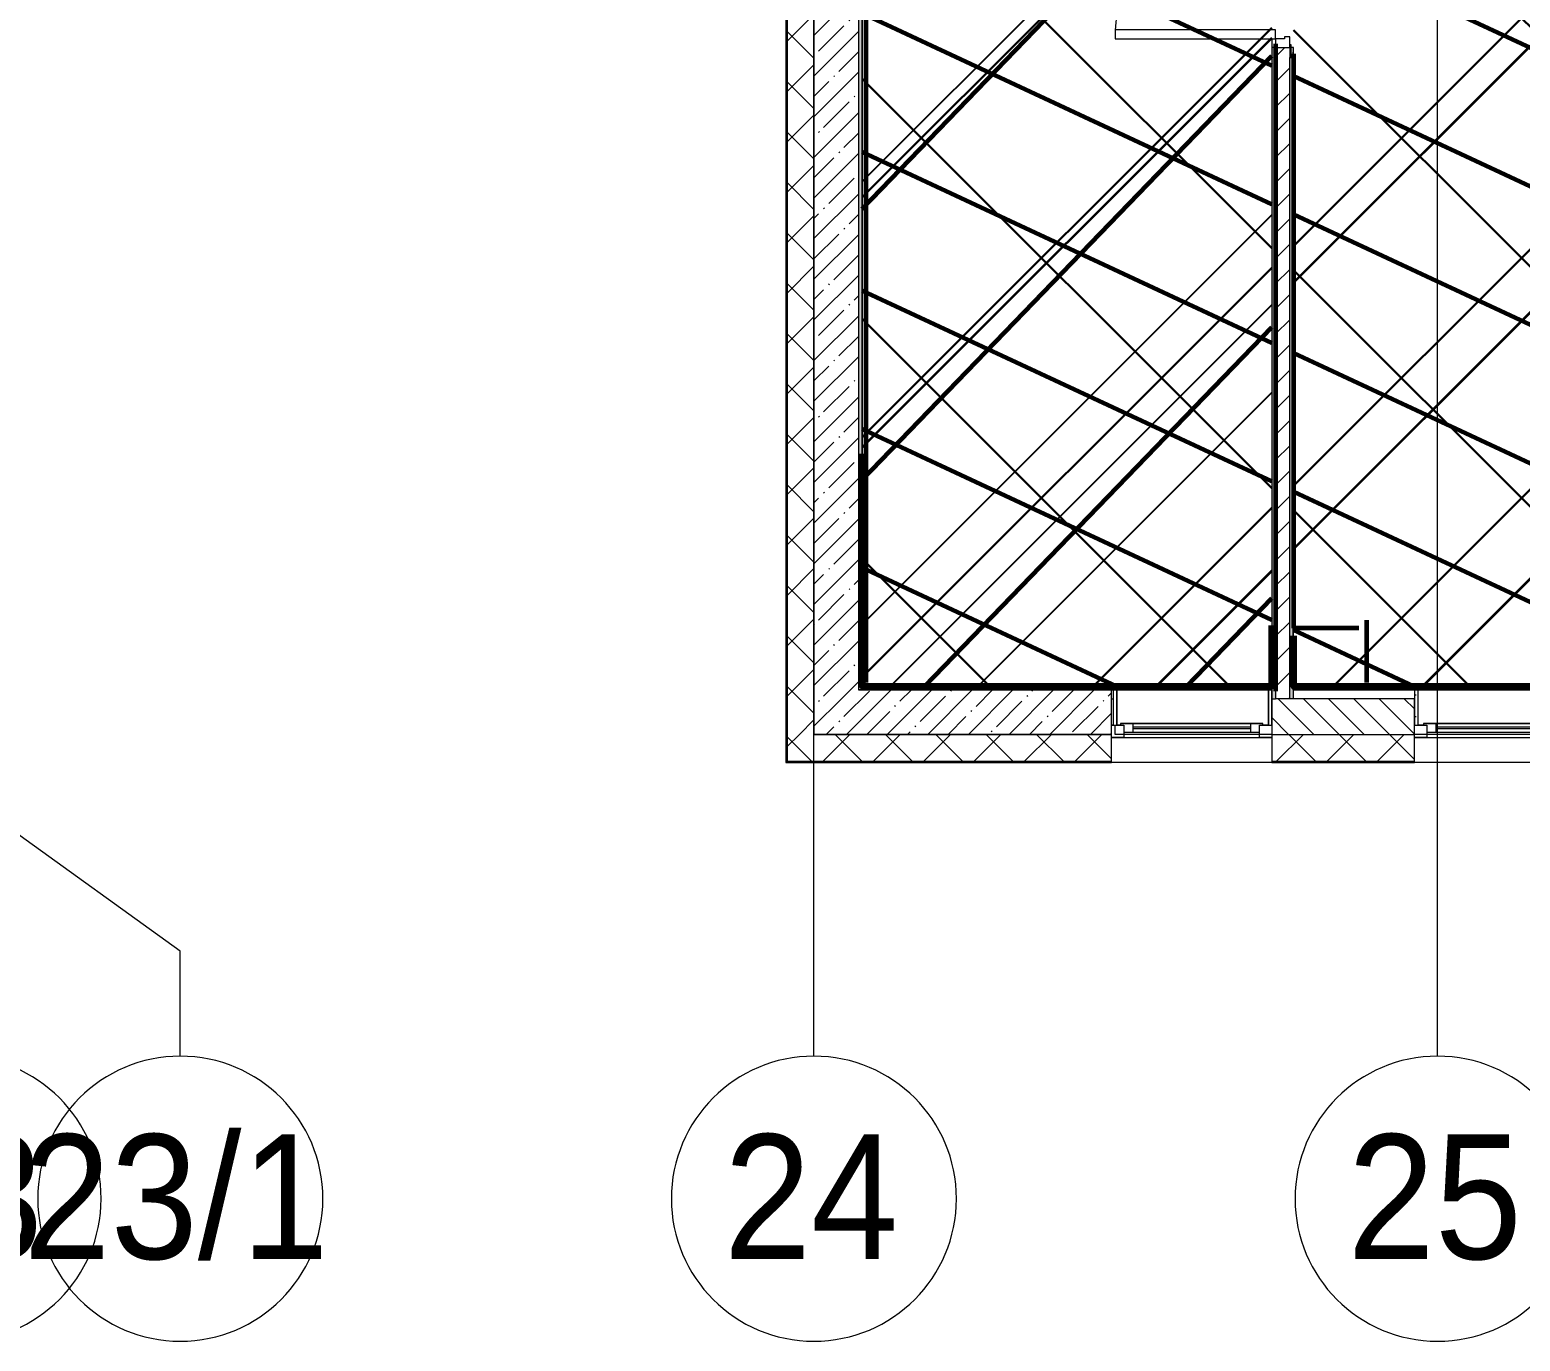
# Model space of a CAD drawing. Header units: millimetres. Extents: x -164500 to 426394, y -51911 to 102118.
# Drawn here: x 374187 to 382551, y -3506 to 3855 of the extents above; entities that cross this region are included whole.
import ezdxf

# ---------------------------------------------------------------- set-up
doc = ezdxf.new("R2010")
doc.units = ezdxf.units.MM
for name, color, linetype, lineweight in [('0) шлифовка', 5, 'Continuous', 60), ('1.4) Плинтус ПЛ-4', 6, 'Continuous', 60), ('5.2) Л-1 Линолеум', 100, 'Continuous', 30), ('7.7) Плинтус', 222, 'Continuous', 90), ('8.1) Нал пол Окт', 5, 'Continuous', 60), ('A-FLOR', 7, 'Continuous', 9), ('A-GLAZ', 7, 'Continuous', 9), ('A-GLAZ-1', 7, 'Continuous', 5), ('A-WALL', 7, 'Continuous', 5), ('I-WALL', 7, 'Continuous', 5), ('Оси', 7, 'Continuous', 9), ('Оси-1', 7, 'Continuous', 20)]:
    doc.layers.add(name, color=color, linetype=linetype, lineweight=lineweight)
for name, color, linetype in [('2) защита вин плитк', 6, 'Continuous'), ('3.1) Наливной пол', 3, 'Continuous'), ('3.2.3) Нал-ой пол 4 вып', 3, 'Continuous'), ('3.2.3) Нал-ой пол 5 вып', 5, 'Continuous')]:
    doc.layers.add(name, color=color, linetype=linetype)
for name, color, linetype, lineweight, true_color in [('A-DOOR-1', 7, 'Continuous', 5, 0xc0c0c0), ('A-DOOR-FRAM-1', 7, 'Continuous', 5, 0xc0c0c0), ('A-WALL-1', 9, 'Continuous', 5, 0x808080), ('A-WALL-FNSH-1', 9, 'Continuous', 5, 0x808080)]:
    doc.layers.add(name, color=color, linetype=linetype, lineweight=lineweight, true_color=true_color)
doc.styles.add('Arial', font='arial.ttf', dxfattribs={"width": 0.9, "height": 700})
pattern_1 = [(155, (292979.4, 11329), (-297.8825, -638.811), [])]
pattern_2 = [(45, (289227.4, 1e-08), (-141.42136, 141.42136), []), (135, (289227.4, 1e-08), (-141.42136, -141.42136), [])]
pattern_3 = [(45, (289227.4, 1e-08), (-114.04925, 114.04925), []), (45, (289341.45, 1e-08), (-114.04925, 114.04925), [201.612, -40.322, 6.706, -33.617])]
pattern_4 = [(0, (289227.4, 1e-08), (243.84, 60.96), [20.117, -162.763, 20.117, -162.763, -975.36]), (0, (289227.4, 1e-08), (243.84, 60.96), [-365.76, 20.117, -345.643, 20.117, -162.763, -426.72]), (0, (289227.4, 1e-08), (243.84, 60.96), [-914.4, 20.117, -101.803, 20.117, -284.683]), (120, (289318.84, 30.48), (-174.71291, 180.691634), [20.117, -162.763, 20.117, -162.763, -975.36]), (120, (289318.84, 30.48), (-174.71291, 180.691634), [-365.76, 20.117, -345.643, 20.117, -162.763, -426.72]), (120, (289318.84, 30.48), (-174.71291, 180.691634), [-914.4, 20.117, -101.803, 20.117, -284.683]), (240, (289349.32, 152.4), (-69.12709, -241.651634), [20.117, -162.763, 20.117, -162.763, -975.36]), (240, (289349.32, 152.4), (-69.12709, -241.651634), [-365.76, 20.117, -345.643, 20.117, -162.763, -426.72]), (240, (289349.32, 152.4), (-69.12709, -241.651634), [-914.4, 20.117, -101.803, 20.117, -284.683])]
pattern_5 = [(45, (292979.4, 11329), (-747.606, 747.606), [])]
pattern_6 = [(45, (292979.4, 11322.1), (-747.606, 747.606), [])]
pattern_7 = [(45, (292979.4, 11329), (-673.519, 673.519), []), (135, (292979.4, 11329), (-673.519, -673.519), [])]

# ---------------------------------------------------------------- blocks, each defined once
blk = doc.blocks.new('120_Окно_СКБ_1Ст - 120_Окно_СКБ_1Ст 900х2500_h_ с форточкой-V551-Объем проектирования 3 этажа')
at = {"layer": 'A-GLAZ'}
for p, q in [((-450, -127), (-450, -57)), ((-450, -57), (-380, -57)), ((-380, -57), (-380, -127)), ((380, -127), (380, -57)), ((380, -57), (450, -57)), ((450, -57), (450, -127)), ((-380, -127), (-450, -127)), ((-380, -127), (-400, -127)), ((-400, -127), (-400, -137)), ((-400, -137), (400, -137)), ((400, -137), (-400, -137)), ((380, -87), (-380, -87)), ((-380, -87), (-380, -127)), ((-330, -137), (-330, -87)), ((330, -137), (330, -87)), ((380, -127), (380, -87)), ((450, -127), (380, -127)), ((400, -127), (380, -127)), ((400, -137), (400, -127))]:
    blk.add_line(p, q, dxfattribs=at)
at = {"layer": 'A-GLAZ-1'}
for p, q in [((450, -57), (-450, -57)), ((-430, -127), (-400, -127)), ((-330, -107), (330, -107)), ((330, -117), (-330, -117)), ((400, -127), (420, -127)), ((440, -127), (450, -127))]:
    blk.add_line(p, q, dxfattribs=at)
blk = doc.blocks.new('120_Окно_СКБ_1Ст - 120_Окно_СКБ_1Ст 900х2500_h_ с форточкой-V553-Объем проектирования 3 этажа')
at = {"layer": 'A-GLAZ'}
for p, q in [((-450, -127), (-450, -57)), ((-450, -57), (-380, -57)), ((-380, -57), (-380, -127)), ((380, -127), (380, -57)), ((380, -57), (450, -57)), ((450, -57), (450, -127)), ((-380, -127), (-450, -127)), ((-380, -127), (-400, -127)), ((-400, -127), (-400, -137)), ((-400, -137), (400, -137)), ((400, -137), (-400, -137)), ((380, -87), (-380, -87)), ((-380, -87), (-380, -127)), ((-330, -137), (-330, -87)), ((330, -137), (330, -87)), ((380, -127), (380, -87)), ((450, -127), (380, -127)), ((400, -127), (380, -127)), ((400, -137), (400, -127))]:
    blk.add_line(p, q, dxfattribs=at)
at = {"layer": 'A-GLAZ-1'}
for p, q in [((450, -57), (-450, -57)), ((-430, -127), (-400, -127)), ((-330, -107), (330, -107)), ((330, -117), (-330, -117)), ((400, -127), (430, -127))]:
    blk.add_line(p, q, dxfattribs=at)
blk = doc.blocks.new('Ось сетки - D8-29747960-Объем проектирования 3 этажа')
at = {"layer": 'Оси-1'}
for start, end in [(360, 180), (180, 360)]:
    blk.add_arc((0, 0), 4, start, end, dxfattribs=at)

msp = doc.modelspace()

# ---------------------------------------------------------------- hatches: boundary and pattern name
at = {"layer": '0) шлифовка', "true_color": 0x2776bb}
h = msp.add_hatch(dxfattribs=at)
h.set_pattern_fill('ANSI31', color=152, scale=222, angle=110)
h.set_pattern_definition(pattern_1)
h.paths.add_polyline_path([(381156.402, 10379), (380612.402, 10379), (378858.402, 10379), (378858.402, 171), (381156.402, 171), (381156.402, 3755)])
h = msp.add_hatch(dxfattribs=at)
h.set_pattern_fill('ANSI31', color=152, scale=222, angle=110)
h.set_pattern_definition(pattern_1)
h.paths.add_polyline_path([(383416.402, 6599), (382637.402, 6599), (381278.402, 6599), (381278.402, 5155), (381278.402, 171), (381957.402, 171), (382857.402, 171), (384007.402, 171), (386307.402, 171), (387357.402, 171), (388257.402, 171), (389157.402, 171), (390057.402, 171), (390796.402, 171), (390796.402, 1465), (390796.402, 5159), (389937.402, 5159), (383416.402, 5159)])
at = {"layer": '2) защита вин плитк'}
h = msp.add_hatch(dxfattribs=at)
h.set_pattern_fill('ANSI31', color=256, scale=333)
h.set_pattern_definition(pattern_6)
h.paths.add_polyline_path([(381156.402, 10372.054), (380612.402, 10372.054), (378858.402, 10372.054), (378858.402, 164.054), (381156.402, 164.054), (381156.402, 3748.054)])
h = msp.add_hatch(dxfattribs=at)
h.set_pattern_fill('ANSI31', color=256, scale=333)
h.set_pattern_definition(pattern_6)
h.paths.add_polyline_path([(381156.402, 10372.054), (380612.402, 10372.054), (378858.402, 10372.054), (378858.402, 164.054), (381156.402, 164.054), (381156.402, 3748.054)])
h = msp.add_hatch(dxfattribs=at)
h.set_pattern_fill('ANSI31', color=256, scale=333)
h.set_pattern_definition(pattern_6)
h.paths.add_polyline_path([(383416.402, 6592.054), (382637.402, 6592.054), (381278.402, 6592.054), (381278.402, 5148.054), (381278.402, 164.054), (381957.402, 164.054), (382857.402, 164.054), (384007.402, 164.054), (386307.402, 164.054), (387357.402, 164.054), (388257.402, 164.054), (389157.402, 164.054), (390057.402, 164.054), (390796.402, 164.054), (390796.402, 1458.054), (390796.402, 5152.054), (389937.402, 5152.054), (383416.402, 5152.054)])
at = {"layer": '3.1) Наливной пол'}
h = msp.add_hatch(dxfattribs=at)
h.set_pattern_fill('ANSI31', color=256, scale=333)
h.set_pattern_definition(pattern_5)
h.paths.add_polyline_path([(383416.402, 6599), (382637.402, 6599), (381278.402, 6599), (381278.402, 5155), (381278.402, 171), (381957.402, 171), (382857.402, 171), (384007.402, 171), (386307.402, 171), (387357.402, 171), (388257.402, 171), (389157.402, 171), (390057.402, 171), (390796.402, 171), (390796.402, 1465), (390796.402, 5159), (389937.402, 5159), (383416.402, 5159)])
at = {"layer": '3.2.3) Нал-ой пол 4 вып'}
h = msp.add_hatch(dxfattribs=at)
h.set_pattern_fill('ANSI31', color=256, scale=333)
h.set_pattern_definition(pattern_5)
h.paths.add_polyline_path([(383416.402, 6599), (382637.402, 6599), (381278.402, 6599), (381278.402, 5155), (381278.402, 171), (381957.402, 171), (382857.402, 171), (384007.402, 171), (386307.402, 171), (387357.402, 171), (388257.402, 171), (389157.402, 171), (390057.402, 171), (390796.402, 171), (390796.402, 1465), (390796.402, 5159), (389937.402, 5159), (383416.402, 5159)])
at = {"layer": '3.2.3) Нал-ой пол 5 вып'}
h = msp.add_hatch(dxfattribs=at)
h.set_pattern_fill('ANSI34', color=256, scale=222)
h.set_pattern_definition([(45, (292979.4, 11329), (-2990.43, 2990.43), []), (45, (293976, 11329), (-2990.43, 2990.43), []), (45, (294973, 11329), (-2990.43, 2990.43), []), (45, (295970, 11329), (-2990.43, 2990.43), [])])
h.paths.add_polyline_path([(381156.402, 10379), (380612.402, 10379), (378858.402, 10379), (378858.402, 171), (381156.402, 171), (381156.402, 3755)])
at = {"layer": '5.2) Л-1 Линолеум'}
h = msp.add_hatch(dxfattribs=at)
h.set_pattern_fill('ANSI37', color=256, scale=300)
h.set_pattern_definition(pattern_7)
h.paths.add_polyline_path([(381156.402, 10372.054), (380612.402, 10372.054), (378858.402, 10372.054), (378858.402, 164.054), (381156.402, 164.054), (381156.402, 3748.054)])
h = msp.add_hatch(dxfattribs=at)
h.set_pattern_fill('ANSI37', color=256, scale=300)
h.set_pattern_definition(pattern_7)
h.paths.add_polyline_path([(383416.402, 6592.054), (382637.402, 6592.054), (381278.402, 6592.054), (381278.402, 5148.054), (381278.402, 164.054), (381957.402, 164.054), (382857.402, 164.054), (384007.402, 164.054), (386307.402, 164.054), (387357.402, 164.054), (388257.402, 164.054), (389157.402, 164.054), (390057.402, 164.054), (390796.402, 164.054), (390796.402, 1458.054), (390796.402, 5152.054), (389937.402, 5152.054), (383416.402, 5152.054)])
at = {"layer": '8.1) Нал пол Окт', "transparency": 33554687}
h = msp.add_hatch(dxfattribs=at)
h.set_pattern_fill('ANSI31', color=256, scale=333, angle=1)
h.set_pattern_definition([(46, (292979.4, 11329), (-760.54, 734.445), [])])
h.paths.add_polyline_path([(381156.402, 10379), (380612.402, 10379), (378858.402, 10379), (378858.402, 171), (381156.402, 171), (381156.402, 3755)])
at = {"layer": 'A-WALL'}
h = msp.add_hatch(dxfattribs=at)
h.set_pattern_fill('FP_24', color=256, style=0, pattern_type=2)
h.set_pattern_definition(pattern_2)
h.paths.add_polyline_path([(378587.402, -100), (378587.402, 10392), (378437.402, 10392), (378437.402, -100)])
h = msp.add_hatch(dxfattribs=at)
h.set_pattern_fill('FP_2', color=256, style=0, pattern_type=2)
h.set_pattern_definition([(135, (289227.4, 1e-08), (-70.71068, -70.71068), [])])
h.paths.add_polyline_path([(394407.402, -100), (395457.402, -100), (395457.402, 100), (394407.402, 100)])
h.paths.add_polyline_path([(399057.402, -100), (399057.402, 100), (398157.402, 100), (398157.402, -100), (398998.402, -100)])
h.paths.add_polyline_path([(399957.402, -100), (400857.402, -100), (400857.402, 100), (399957.402, 100), (399957.402, 21.033)])
h.paths.add_polyline_path([(381157.402, -100), (381957.402, -100), (381957.402, 100), (381157.402, 100), (381157.402, -48)])
h.paths.add_polyline_path([(410657.402, -100), (410657.402, 100), (410357.402, 100), (410357.402, -100)])
h.paths.add_polyline_path([(408513.092, -100), (408557.402, -100), (408557.402, 100), (408057.402, 99.115), (408057.402, -100)])
h.paths.add_polyline_path([(383757.402, -100), (384007.402, -100), (384007.402, 100), (383757.402, 100), (383757.402, -77.098)])
h.paths.add_polyline_path([(386307.402, -100), (387357.402, -100), (387357.402, 100), (386307.402, 100)])
h.paths.add_polyline_path([(390837.402, -100), (390957.402, -100), (390957.402, 100), (390057.402, 100), (390057.402, -100), (390797.402, -100)])
h.paths.add_polyline_path([(405207.402, -100), (406257.402, -100), (406257.402, 100), (405207.402, 100), (405207.402, 2.496)])
h.paths.add_polyline_path([(391857.402, -100), (392107.402, -100), (392107.402, 100), (391857.402, 100), (391857.402, 50)])
h.paths.add_polyline_path([(402657.402, -100), (402907.402, -100), (402907.402, 100), (402657.402, 100), (402657.402, -84.011)])
h = msp.add_hatch(dxfattribs=at)
h.set_pattern_fill('FP_24', color=256, style=0, pattern_type=2)
h.set_pattern_definition(pattern_2)
h.paths.add_polyline_path([(414304.517, -250), (414307.402, -250), (414307.402, -100), (412957.402, -100), (412957.402, -250), (414057.402, -250)])
h.paths.add_polyline_path([(410357.402, -250), (410657.402, -250), (410657.402, -100), (409457.402, -100), (409457.402, -250), (409600.868, -250)])
h.paths.add_polyline_path([(408513.092, -250), (408557.402, -250), (408557.402, -100), (407157.402, -100), (407157.402, -250), (408057.402, -250)])
h.paths.add_polyline_path([(406257.402, -250), (406257.402, -100), (405207.402, -100), (405207.402, -250)])
h.paths.add_polyline_path([(401986.436, -250), (402907.402, -250), (402907.402, -100), (401757.402, -100), (401757.402, -250)])
h.paths.add_polyline_path([(399957.402, -250), (400857.402, -250), (400857.402, -100), (399957.402, -100), (399957.402, -231.462)])
h.paths.add_polyline_path([(396547.556, -250), (397257.402, -250), (397257.402, -100), (396357.402, -100), (396357.402, -250)])
h.paths.add_polyline_path([(398998.402, -250), (399057.402, -250), (399057.402, -100), (398157.402, -100), (398157.402, -250), (398995.052, -250)])
h.paths.add_polyline_path([(395457.402, -250), (395457.402, -100), (394407.402, -100), (394407.402, -250), (394930.002, -250)])
h.paths.add_polyline_path([(390057.402, -250), (392107.402, -250), (392107.402, -100), (390057.402, -100)])
h.paths.add_polyline_path([(386757.572, -250), (387357.402, -250), (387357.402, -100), (386307.402, -100), (386307.402, -250)])
h.paths.add_polyline_path([(388933.124, -250), (389157.402, -250), (389157.402, -100), (388257.402, -100), (388257.402, -250)])
h.paths.add_polyline_path([(378512.548, -250), (380257.402, -250), (380257.402, -100), (378437.402, -100), (378437.402, -250), (378500.875, -250)])
h.paths.add_polyline_path([(381157.402, -250), (381957.402, -250), (381957.402, -100), (381157.402, -100)])
h.paths.add_polyline_path([(384007.402, -250), (384007.402, -100), (382857.402, -100), (382857.402, -250), (383804.802, -250)])
at = {"layer": 'I-WALL'}
h = msp.add_hatch(dxfattribs=at)
h.set_pattern_fill('FP_191', color=256, style=0, pattern_type=2)
h.set_pattern_definition(pattern_4)
h.paths.add_polyline_path([(378837.402, 170), (378857.402, 170), (378856.45, 10380), (378837.402, 10400), (378837.402, 319.25)])
h.paths.add_polyline_path([(378857.402, 10380), (378857.402, 10400), (378837.402, 10400), (378844.609, 10392.793)])
h = msp.add_hatch(dxfattribs=at)
h.set_pattern_fill('FP_191', color=256, style=0, pattern_type=2)
h.set_pattern_definition(pattern_4)
h.paths.add_polyline_path([(381177.402, 100), (381177.402, 3700), (381169.402, 3700), (381169.402, 3755), (381157.402, 3755), (381157.402, 100)])
h.paths.add_polyline_path([(381159.471, 5155), (381169.402, 5155), (381169.402, 5210), (381177.402, 5210), (381177.402, 10400), (381157.402, 10379), (381157.402, 5155)])
h.paths.add_polyline_path([(381157.402, 10380), (381177.402, 10400), (381157.402, 10400), (381157.402, 10391.795)])
h = msp.add_hatch(dxfattribs=at)
h.set_pattern_fill('FP_22', color=256, style=0, pattern_type=2)
h.set_pattern_definition([(45, (289227.4, 1e-08), (-70.71068, 70.71068), [])])
h.paths.add_polyline_path([(381257.402, 100), (381257.402, 3755), (381177.402, 3755), (381177.402, 100)])
h.paths.add_polyline_path([(381177.402, 5155), (381257.402, 5155), (381257.402, 10400), (381177.402, 10400), (381177.402, 5180)])
h = msp.add_hatch(dxfattribs=at)
h.set_pattern_fill('FP_1', color=256, style=0, pattern_type=2)
h.set_pattern_definition(pattern_3)
h.paths.add_polyline_path([(378587.402, 100), (378837.402, 100), (378837.402, 7700), (378587.402, 7700), (378587.402, 150)])
h = msp.add_hatch(dxfattribs=at)
h.set_pattern_fill('FP_191', color=256, style=0, pattern_type=2)
h.set_pattern_definition(pattern_4)
h.paths.add_polyline_path([(381257.402, 100), (381277.402, 100), (381275.333, 3755), (381265.402, 3755), (381265.402, 3700), (381257.402, 3700), (381257.402, 106.612)])
h.paths.add_polyline_path([(381265.402, 5155), (381277.402, 5155), (381277.402, 6599), (381257.402, 6600), (381258.164, 5210), (381265.402, 5210), (381265.402, 5168.333)])
h = msp.add_hatch(dxfattribs=at)
h.set_pattern_fill('FP_191', color=256, style=0, pattern_type=2)
h.set_pattern_definition(pattern_4)
h.paths.add_polyline_path([(380497.402, 150), (381156.402, 150), (381156.402, 170), (378857.402, 169.048), (378837.402, 150), (380277.902, 150)])
h.paths.add_polyline_path([(378837.402, 150), (378857.402, 170), (378837.402, 170), (378837.402, 160)])
h = msp.add_hatch(dxfattribs=at)
h.set_pattern_fill('FP_191', color=256, style=0, pattern_type=2)
h.set_pattern_definition(pattern_4)
h.paths.add_polyline_path([(388933.124, 150), (396337.402, 150.284), (396336.402, 170), (381278.402, 170), (381278.402, 150), (388257.402, 150)])
h = msp.add_hatch(dxfattribs=at)
h.set_pattern_fill('FP_1', color=256, style=0, pattern_type=2)
h.set_pattern_definition(pattern_3)
h.paths.add_polyline_path([(378587.402, -100), (380257.402, -100), (380257.402, 150), (378837.402, 150), (378837.402, 100), (378587.402, 100)])
h = msp.add_hatch(dxfattribs=at)
h.set_pattern_fill('FP_191', color=256, style=0, pattern_type=2)
h.set_pattern_definition(pattern_4)
h.paths.add_polyline_path([(381157.402, -48), (381156.402, 149.839), (381137.402, 148.863), (381137.402, -48)])
h = msp.add_hatch(dxfattribs=at)
h.set_pattern_fill('FP_191', color=256, style=0, pattern_type=2)
h.set_pattern_definition(pattern_4)
h.paths.add_polyline_path([(381977.402, -48), (381977.402, 150), (381957.402, 150), (381957.402, -48)])

# ---------------------------------------------------------------- linework, layer by layer
at = {"layer": '1.4) Плинтус ПЛ-4'}
for p, q in [((378878.402, 10401), (378878.402, 191)), ((381177.402, 3776), (381177.402, 142)), ((381278.402, 3721), (381278.402, 496)), ((381690.402, 192), (381690.402, 542)), ((381644.402, 496), (381278.402, 496)), ((378858.402, 171), (380278.402, 171))]:
    msp.add_line(p, q, dxfattribs=at)
at = {"layer": '7.7) Плинтус'}
for points in [[(378858.402, 1474.772), (378858.402, 171), (381156.402, 171), (381157.402, 511.923)], [(381278.402, 452.984), (381278.402, 171), (396336.402, 171), (396336.402, 562.729)]]:
    msp.add_lwpolyline(points, dxfattribs=at)
at = {"layer": 'A-DOOR-1'}
for p, q in [((381177.402, 3855), (380277.402, 3855)), ((380277.402, 3855), (380277.402, 3805)), ((381177.402, 3805), (381177.402, 3855)), ((380277.402, 3805), (381177.402, 3805))]:
    msp.add_line(p, q, dxfattribs=at)
msp.add_arc((381177.402, 3805), 900, 90, 180, dxfattribs=at)
at = {"layer": 'A-DOOR-FRAM-1'}
for p, q in [((381177.402, 3770), (381169.402, 3770)), ((381169.402, 3770), (381169.402, 3700)), ((381177.402, 3805), (381177.402, 3755)), ((381227.402, 3805), (381177.402, 3805)), ((381177.402, 3700), (381177.402, 3770)), ((381257.402, 3815), (381227.402, 3815)), ((381227.402, 3815), (381227.402, 3805)), ((381257.402, 3770), (381256.402, 3770)), ((381256.402, 3770), (381256.402, 3755)), ((381257.402, 3755), (381257.402, 3815)), ((381257.402, 3755), (381257.402, 3770)), ((381265.402, 3770), (381257.402, 3770)), ((381257.402, 3770), (381257.402, 3700)), ((381265.402, 3700), (381265.402, 3770)), ((381169.402, 3700), (381177.402, 3700)), ((381177.402, 3755), (381257.402, 3755)), ((381256.402, 3755), (381257.402, 3755)), ((381257.402, 3700), (381265.402, 3700))]:
    msp.add_line(p, q, dxfattribs=at)
at = {"layer": 'A-FLOR'}
for p, q in [((378857.402, 170), (378857.402, 10379)), ((381157.402, 3805), (381157.402, 150)), ((381277.402, 150), (381277.402, 3730))]:
    msp.add_line(p, q, dxfattribs=at)
at = {"layer": 'A-WALL'}
for p, q in [((378434.402, 10395), (378434.402, -253)), ((378437.402, 10392), (378437.402, -250)), ((378857.402, 10380), (378857.402, 170)), ((381177.402, 3700), (381177.402, 100)), ((381257.402, 100), (381257.402, 3700)), ((381157.402, 170), (378857.402, 170)), ((380257.402, 150), (378837.402, 150)), ((378837.402, 150), (381156.402, 150)), ((380257.402, 100), (380267.402, 100)), ((381157.402, 100), (381177.402, 100)), ((380277.902, -100), (380277.902, -100)), ((381157.402, -100), (381957.402, -100)), ((381157.402, -100), (381957.402, -100)), ((378437.402, -250), (380257.402, -250)), ((381157.402, -250), (381957.402, -250)), ((378434.402, -253), (380257.402, -253)), ((381157.402, -258), (380257.402, -258)), ((381157.402, -253), (381957.402, -253)), ((382857.402, -258), (381957.402, -258))]:
    msp.add_line(p, q, dxfattribs=at)
at = {"layer": 'A-WALL-1'}
for p, q in [((378837.402, 10600), (378837.402, 150)), ((378587.402, 10400), (378587.402, -100)), ((381169.402, 3755), (381157.402, 3755)), ((381277.402, 3755), (381265.402, 3755)), ((396337.402, 170), (381277.402, 170)), ((380257.402, -100), (380257.402, 150)), ((380267.402, 150), (380267.402, -48)), ((380287.402, -48), (380287.402, 150)), ((381157.402, 149.839), (381137.402, 149.839)), ((381137.402, 149.839), (381137.402, -48)), ((381156.402, 150), (381157.402, 150)), ((381157.402, 150), (381157.402, 100)), ((381157.402, -48), (381157.402, 149.839)), ((381157.402, 100), (381157.402, -250)), ((381957.402, 100), (381177.402, 100)), ((381277.402, 150), (382857.402, 150)), ((381277.402, 150), (381277.402, 150)), ((381977.402, 150), (381957.402, 150)), ((381957.402, 150), (381957.402, -48)), ((381957.402, -250), (381957.402, 100)), ((381977.402, -48), (381977.402, 150)), ((380267.402, -48), (380287.402, -48)), ((381137.402, -48), (381157.402, -48)), ((381957.402, -48), (381977.402, -48)), ((380257.402, -100), (378587.402, -100)), ((378587.402, -100), (380257.402, -100)), ((380257.402, -250), (380257.402, -100))]:
    msp.add_line(p, q, dxfattribs=at)
at = {"layer": 'A-WALL-FNSH-1'}
for p, q in [((378429.402, 10400), (378429.402, -258)), ((378858.402, 171), (378858.402, 10379)), ((381157.402, 3755), (381156.402, 3755)), ((381156.402, 3755), (381156.402, 171)), ((381277.402, 3755), (381277.402, 3730)), ((381278.402, 3755), (381277.402, 3755)), ((381278.402, 171), (381278.402, 3755)), ((381156.402, 171), (378858.402, 171)), ((381957.402, 171), (381278.402, 171)), ((381957.402, 170), (381957.402, 171)), ((380288.402, -48), (380288.402, 150)), ((381137.402, 149.839), (381136.402, 149.839)), ((381136.402, 149.839), (381136.402, -48)), ((381277.402, 150), (381277.402, 100)), ((381278.402, 100), (381278.402, 150)), ((381978.402, 150), (381977.402, 150)), ((381978.402, -48), (381978.402, 150)), ((380287.402, -48), (380288.402, -48)), ((381136.402, -48), (381137.402, -48)), ((381977.402, -48), (381978.402, -48)), ((380257.402, -258), (380257.402, -250)), ((381157.402, -250), (381157.402, -258)), ((381957.402, -258), (381957.402, -250)), ((378429.402, -258), (380257.402, -258)), ((381157.402, -258), (381957.402, -258))]:
    msp.add_line(p, q, dxfattribs=at)
at = {"layer": 'I-WALL'}
for p, q in [((381957.402, 171), (382857.402, 171)), ((380277.902, -100), (380277.902, -48)), ((381157.402, -100), (380277.902, -100)), ((382857.402, -100), (381957.402, -100))]:
    msp.add_line(p, q, dxfattribs=at)
at = {"layer": 'Оси'}
for points in [[(375031.935, -1906.259), (375031.935, -1316.349), (374087.402, -636.259), (374087.402, 4363.741), (374087.402, 16915.097), (374087.402, 21915.097)], [(378587.402, -1906.259), (378587.402, 3093.741), (378587.402, 16915.097), (378587.402, 21915.097)], [(382087.402, -1906.259), (382087.402, 3093.741), (382087.402, 16915.097), (382087.402, 21915.097)]]:
    msp.add_lwpolyline(points, dxfattribs=at)

# ---------------------------------------------------------------- block references
at = {"layer": 'A-GLAZ', "color": 3, "rotation": 180}
for name, p in [('120_Окно_СКБ_1Ст - 120_Окно_СКБ_1Ст 900х2500_h_ с форточкой-V551-Объем проектирования 3 этажа', (380707.402, -175)), ('120_Окно_СКБ_1Ст - 120_Окно_СКБ_1Ст 900х2500_h_ с форточкой-V553-Объем проектирования 3 этажа', (382407.402, -175))]:
    msp.add_blockref(name, p, dxfattribs=at)
at = {"layer": 'Оси-1', "xscale": 199.9999999999999, "yscale": 199.9999999999999, "zscale": 199.9999999999999}
for p in [(373787.402, -2706.259), (375031.935, -2706.259), (378587.402, -2706.259), (382087.402, -2706.259)]:
    msp.add_blockref('Ось сетки - D8-29747960-Объем проектирования 3 этажа', p, dxfattribs=at)

# ---------------------------------------------------------------- texts
at = {"layer": 'Оси', "char_height": 700, "attachment_point": 1, "style": 'Arial'}
for s, insert, width in [('23', (373282.17, -2344.965), 1212.1515), ('23/1', (374151.403, -2344.965), 2121.26512), ('24', (378082.17, -2344.965), 1212.1515), ('25', (381582.17, -2344.965), 1212.1515)]:
    msp.add_mtext(s, dxfattribs=dict(at, insert=insert, width=width))

doc.saveas('drawing.dxf')
